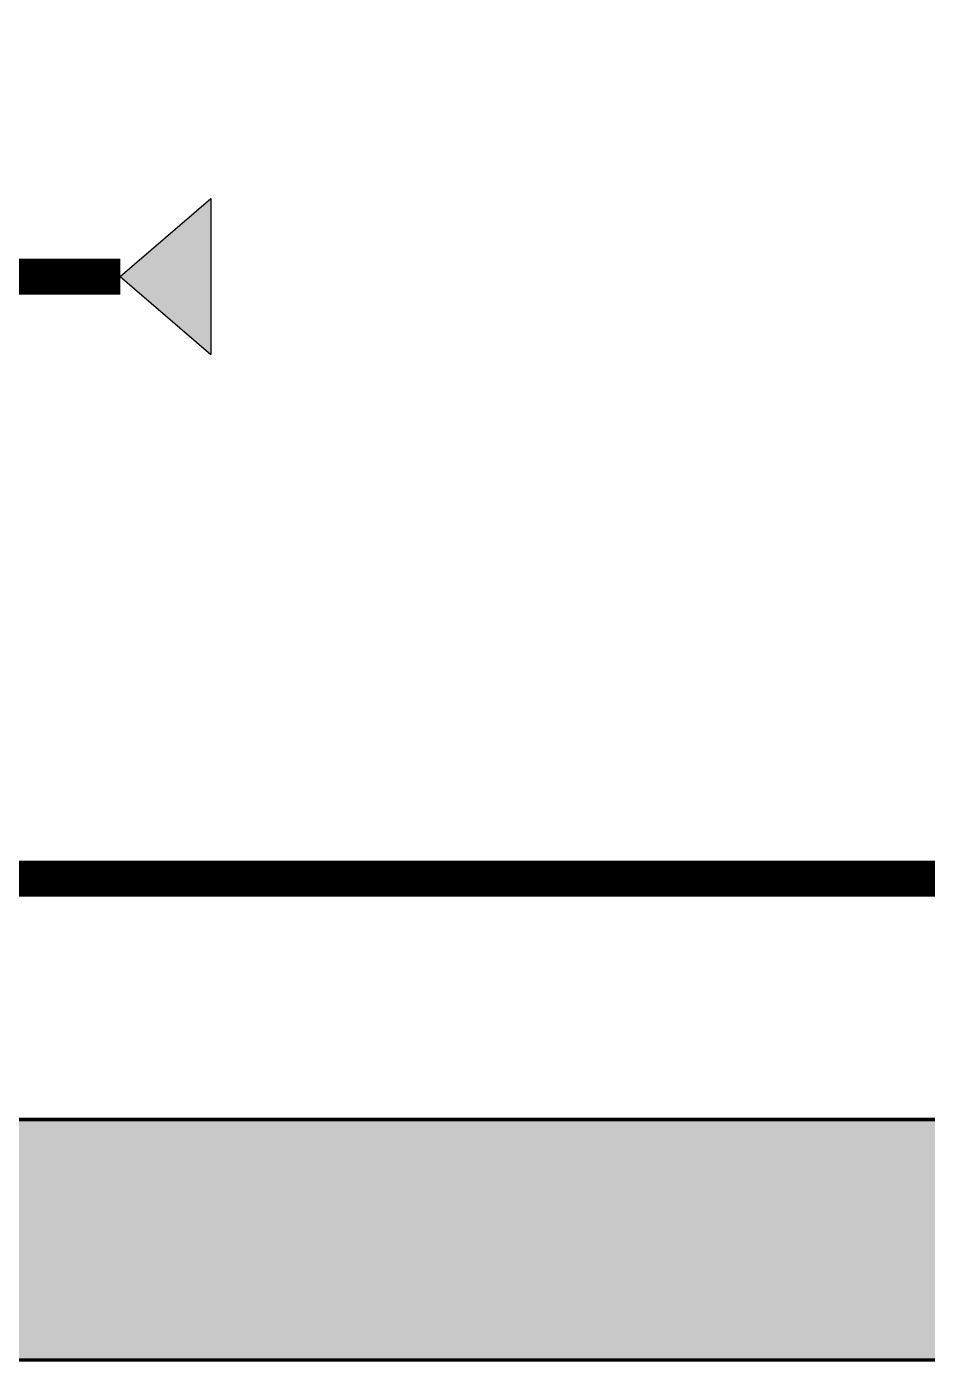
# Model space of a CAD drawing. Header units: millimetres. Extents: x -116965 to 323937, y 291661 to 566926.
# Drawn here: x -44518 to -44144, y 304837 to 305391 of the extents above; entities that cross this region are included whole.
import ezdxf

# ---------------------------------------------------------------- set-up
doc = ezdxf.new("R2010")
doc.units = ezdxf.units.MM
doc.layers.get('0').update_dxf_attribs({"lineweight": 18})
doc.layers.add('C00-00-00', color=7, linetype='Continuous')
doc.layers.add('C34-3A-40', color=7, linetype='Continuous', true_color=0x343a40)
doc.layers.add('C62-64-69', color=7, linetype='Continuous', true_color=0x626469)

msp = doc.modelspace()

# ---------------------------------------------------------------- hatches: boundary and pattern name
at = {"lineweight": -3, "ltscale": 5}
h = msp.add_hatch(color=1, dxfattribs=at)
h.dxf.hatch_style = 1
h.paths.add_polyline_path([(-44441.862948, 305254.916853), (-44441.862948, 305319.665537), (-44479.429349, 305287.291195)])
at = {"layer": 'C34-3A-40'}
h = msp.add_hatch(color=256, dxfattribs=at)
h.dxf.hatch_style = 2
h.paths.add_polyline_path([(-44532.393056, 304937.340052), (-44132.448887, 304937.340052), (-44132.448887, 304837.354008), (-44532.393056, 304837.354008)])
at = {"layer": 'C62-64-69'}
h = msp.add_hatch(color=256, dxfattribs=at)
h.dxf.hatch_style = 2
h.paths.add_polyline_path([(-44532.393056, 304928.341308), (-44500.397521, 304928.341308), (-44500.397521, 304921.342283), (-44532.393056, 304921.342283)])
h = msp.add_hatch(color=256, dxfattribs=at)
h.dxf.hatch_style = 2
h.paths.add_polyline_path([(-44500.397521, 304928.341308), (-44468.401987, 304928.341308), (-44468.401987, 304921.342283), (-44500.397521, 304921.342283)])
h = msp.add_hatch(color=256, dxfattribs=at)
h.dxf.hatch_style = 2
h.paths.add_polyline_path([(-44500.397521, 304928.341308), (-44468.401987, 304928.341308), (-44468.401987, 304921.342283), (-44500.397521, 304921.342283)])
h = msp.add_hatch(color=256, dxfattribs=at)
h.dxf.hatch_style = 2
h.paths.add_polyline_path([(-44468.401987, 304928.341308), (-44436.406456, 304928.341308), (-44436.406456, 304921.342283), (-44468.401987, 304921.342283)])
h = msp.add_hatch(color=256, dxfattribs=at)
h.dxf.hatch_style = 2
h.paths.add_polyline_path([(-44468.401987, 304928.341308), (-44436.406456, 304928.341308), (-44436.406456, 304921.342283), (-44468.401987, 304921.342283)])
h = msp.add_hatch(color=256, dxfattribs=at)
h.dxf.hatch_style = 2
h.paths.add_polyline_path([(-44436.406456, 304928.341308), (-44404.410921, 304928.341308), (-44404.410921, 304921.342283), (-44436.406456, 304921.342283)])
h = msp.add_hatch(color=256, dxfattribs=at)
h.dxf.hatch_style = 2
h.paths.add_polyline_path([(-44404.410921, 304928.341308), (-44372.415387, 304928.341308), (-44372.415387, 304921.342283), (-44404.410921, 304921.342283)])
h = msp.add_hatch(color=256, dxfattribs=at)
h.dxf.hatch_style = 2
h.paths.add_polyline_path([(-44404.410921, 304928.341308), (-44372.415387, 304928.341308), (-44372.415387, 304921.342283), (-44404.410921, 304921.342283)])
h = msp.add_hatch(color=256, dxfattribs=at)
h.dxf.hatch_style = 2
h.paths.add_polyline_path([(-44372.415387, 304928.341308), (-44340.419856, 304928.341308), (-44340.419856, 304921.342283), (-44372.415387, 304921.342283)])
h = msp.add_hatch(color=256, dxfattribs=at)
h.dxf.hatch_style = 2
h.paths.add_polyline_path([(-44372.415387, 304928.341308), (-44340.419856, 304928.341308), (-44340.419856, 304921.342283), (-44372.415387, 304921.342283)])
h = msp.add_hatch(color=256, dxfattribs=at)
h.dxf.hatch_style = 2
h.paths.add_polyline_path([(-44340.419856, 304928.341308), (-44308.424321, 304928.341308), (-44308.424321, 304921.342283), (-44340.419856, 304921.342283)])
h = msp.add_hatch(color=256, dxfattribs=at)
h.dxf.hatch_style = 2
h.paths.add_polyline_path([(-44308.424321, 304928.341308), (-44276.428787, 304928.341308), (-44276.428787, 304921.342283), (-44308.424321, 304921.342283)])
h = msp.add_hatch(color=256, dxfattribs=at)
h.dxf.hatch_style = 2
h.paths.add_polyline_path([(-44308.424321, 304928.341308), (-44276.428787, 304928.341308), (-44276.428787, 304921.342283), (-44308.424321, 304921.342283)])
h = msp.add_hatch(color=256, dxfattribs=at)
h.dxf.hatch_style = 2
h.paths.add_polyline_path([(-44276.428787, 304928.341308), (-44244.433256, 304928.341308), (-44244.433256, 304921.342283), (-44276.428787, 304921.342283)])
h = msp.add_hatch(color=256, dxfattribs=at)
h.dxf.hatch_style = 2
h.paths.add_polyline_path([(-44276.428787, 304928.341308), (-44244.433256, 304928.341308), (-44244.433256, 304921.342283), (-44276.428787, 304921.342283)])
h = msp.add_hatch(color=256, dxfattribs=at)
h.dxf.hatch_style = 2
h.paths.add_polyline_path([(-44244.433256, 304928.341308), (-44212.437721, 304928.341308), (-44212.437721, 304921.342283), (-44244.433256, 304921.342283)])
h = msp.add_hatch(color=256, dxfattribs=at)
h.dxf.hatch_style = 2
h.paths.add_polyline_path([(-44244.433256, 304928.341308), (-44212.437721, 304928.341308), (-44212.437721, 304921.342283), (-44244.433256, 304921.342283)])
h = msp.add_hatch(color=256, dxfattribs=at)
h.dxf.hatch_style = 2
h.paths.add_polyline_path([(-44212.437721, 304928.341308), (-44180.442187, 304928.341308), (-44180.442187, 304921.342283), (-44212.437721, 304921.342283)])
h = msp.add_hatch(color=256, dxfattribs=at)
h.dxf.hatch_style = 2
h.paths.add_polyline_path([(-44212.437721, 304928.341308), (-44180.442187, 304928.341308), (-44180.442187, 304921.342283), (-44212.437721, 304921.342283)])
h = msp.add_hatch(color=256, dxfattribs=at)
h.dxf.hatch_style = 2
h.paths.add_polyline_path([(-44180.442187, 304928.341308), (-44148.446656, 304928.341308), (-44148.446656, 304921.342283), (-44180.442187, 304921.342283)])
h = msp.add_hatch(color=256, dxfattribs=at)
h.dxf.hatch_style = 2
h.paths.add_polyline_path([(-44532.393056, 304921.342283), (-44500.397521, 304921.342283), (-44500.397521, 304919.342564), (-44532.393056, 304919.342564)])
h = msp.add_hatch(color=256, dxfattribs=at)
h.dxf.hatch_style = 2
h.paths.add_polyline_path([(-44500.397521, 304921.342283), (-44468.401987, 304921.342283), (-44468.401987, 304919.342564), (-44500.397521, 304919.342564)])
h = msp.add_hatch(color=256, dxfattribs=at)
h.dxf.hatch_style = 2
h.paths.add_polyline_path([(-44500.397521, 304921.342283), (-44468.401987, 304921.342283), (-44468.401987, 304919.342564), (-44500.397521, 304919.342564)])
h = msp.add_hatch(color=256, dxfattribs=at)
h.dxf.hatch_style = 2
h.paths.add_polyline_path([(-44468.401987, 304921.342283), (-44436.406456, 304921.342283), (-44436.406456, 304919.342564), (-44468.401987, 304919.342564)])
h = msp.add_hatch(color=256, dxfattribs=at)
h.dxf.hatch_style = 2
h.paths.add_polyline_path([(-44468.401987, 304921.342283), (-44436.406456, 304921.342283), (-44436.406456, 304919.342564), (-44468.401987, 304919.342564)])
h = msp.add_hatch(color=256, dxfattribs=at)
h.dxf.hatch_style = 2
h.paths.add_polyline_path([(-44436.406456, 304921.342283), (-44404.410921, 304921.342283), (-44404.410921, 304919.342564), (-44436.406456, 304919.342564)])
h = msp.add_hatch(color=256, dxfattribs=at)
h.dxf.hatch_style = 2
h.paths.add_polyline_path([(-44404.410921, 304921.342283), (-44372.415387, 304921.342283), (-44372.415387, 304919.342564), (-44404.410921, 304919.342564)])
h = msp.add_hatch(color=256, dxfattribs=at)
h.dxf.hatch_style = 2
h.paths.add_polyline_path([(-44404.410921, 304921.342283), (-44372.415387, 304921.342283), (-44372.415387, 304919.342564), (-44404.410921, 304919.342564)])
h = msp.add_hatch(color=256, dxfattribs=at)
h.dxf.hatch_style = 2
h.paths.add_polyline_path([(-44372.415387, 304921.342283), (-44340.419856, 304921.342283), (-44340.419856, 304919.342564), (-44372.415387, 304919.342564)])
h = msp.add_hatch(color=256, dxfattribs=at)
h.dxf.hatch_style = 2
h.paths.add_polyline_path([(-44372.415387, 304921.342283), (-44340.419856, 304921.342283), (-44340.419856, 304919.342564), (-44372.415387, 304919.342564)])
h = msp.add_hatch(color=256, dxfattribs=at)
h.dxf.hatch_style = 2
h.paths.add_polyline_path([(-44340.419856, 304921.342283), (-44308.424321, 304921.342283), (-44308.424321, 304919.342564), (-44340.419856, 304919.342564)])
h = msp.add_hatch(color=256, dxfattribs=at)
h.dxf.hatch_style = 2
h.paths.add_polyline_path([(-44308.424321, 304921.342283), (-44276.428787, 304921.342283), (-44276.428787, 304919.342564), (-44308.424321, 304919.342564)])
h = msp.add_hatch(color=256, dxfattribs=at)
h.dxf.hatch_style = 2
h.paths.add_polyline_path([(-44308.424321, 304921.342283), (-44276.428787, 304921.342283), (-44276.428787, 304919.342564), (-44308.424321, 304919.342564)])
h = msp.add_hatch(color=256, dxfattribs=at)
h.dxf.hatch_style = 2
h.paths.add_polyline_path([(-44276.428787, 304921.342283), (-44244.433256, 304921.342283), (-44244.433256, 304919.342564), (-44276.428787, 304919.342564)])
h = msp.add_hatch(color=256, dxfattribs=at)
h.dxf.hatch_style = 2
h.paths.add_polyline_path([(-44276.428787, 304921.342283), (-44244.433256, 304921.342283), (-44244.433256, 304919.342564), (-44276.428787, 304919.342564)])
h = msp.add_hatch(color=256, dxfattribs=at)
h.dxf.hatch_style = 2
h.paths.add_polyline_path([(-44244.433256, 304921.342283), (-44212.437721, 304921.342283), (-44212.437721, 304919.342564), (-44244.433256, 304919.342564)])
h = msp.add_hatch(color=256, dxfattribs=at)
h.dxf.hatch_style = 2
h.paths.add_polyline_path([(-44244.433256, 304921.342283), (-44212.437721, 304921.342283), (-44212.437721, 304919.342564), (-44244.433256, 304919.342564)])
h = msp.add_hatch(color=256, dxfattribs=at)
h.dxf.hatch_style = 2
h.paths.add_polyline_path([(-44212.437721, 304921.342283), (-44180.442187, 304921.342283), (-44180.442187, 304919.342564), (-44212.437721, 304919.342564)])
h = msp.add_hatch(color=256, dxfattribs=at)
h.dxf.hatch_style = 2
h.paths.add_polyline_path([(-44212.437721, 304921.342283), (-44180.442187, 304921.342283), (-44180.442187, 304919.342564), (-44212.437721, 304919.342564)])
h = msp.add_hatch(color=256, dxfattribs=at)
h.dxf.hatch_style = 2
h.paths.add_polyline_path([(-44180.442187, 304921.342283), (-44148.446656, 304921.342283), (-44148.446656, 304919.342564), (-44180.442187, 304919.342564)])
h = msp.add_hatch(color=256, dxfattribs=at)
h.dxf.hatch_style = 2
h.paths.add_polyline_path([(-44532.393056, 304919.342564), (-44500.397521, 304919.342564), (-44500.397521, 304912.343539), (-44532.393056, 304912.343539)])
h = msp.add_hatch(color=256, dxfattribs=at)
h.dxf.hatch_style = 2
h.paths.add_polyline_path([(-44500.397521, 304919.342564), (-44468.401987, 304919.342564), (-44468.401987, 304912.343539), (-44500.397521, 304912.343539)])
h = msp.add_hatch(color=256, dxfattribs=at)
h.dxf.hatch_style = 2
h.paths.add_polyline_path([(-44500.397521, 304919.342564), (-44468.401987, 304919.342564), (-44468.401987, 304912.343539), (-44500.397521, 304912.343539)])
h = msp.add_hatch(color=256, dxfattribs=at)
h.dxf.hatch_style = 2
h.paths.add_polyline_path([(-44468.401987, 304919.342564), (-44436.406456, 304919.342564), (-44436.406456, 304912.343539), (-44468.401987, 304912.343539)])
h = msp.add_hatch(color=256, dxfattribs=at)
h.dxf.hatch_style = 2
h.paths.add_polyline_path([(-44468.401987, 304919.342564), (-44436.406456, 304919.342564), (-44436.406456, 304912.343539), (-44468.401987, 304912.343539)])
h = msp.add_hatch(color=256, dxfattribs=at)
h.dxf.hatch_style = 2
h.paths.add_polyline_path([(-44436.406456, 304919.342564), (-44404.410921, 304919.342564), (-44404.410921, 304912.343539), (-44436.406456, 304912.343539)])
h = msp.add_hatch(color=256, dxfattribs=at)
h.dxf.hatch_style = 2
h.paths.add_polyline_path([(-44404.410921, 304919.342564), (-44372.415387, 304919.342564), (-44372.415387, 304912.343539), (-44404.410921, 304912.343539)])
h = msp.add_hatch(color=256, dxfattribs=at)
h.dxf.hatch_style = 2
h.paths.add_polyline_path([(-44404.410921, 304919.342564), (-44372.415387, 304919.342564), (-44372.415387, 304912.343539), (-44404.410921, 304912.343539)])
h = msp.add_hatch(color=256, dxfattribs=at)
h.dxf.hatch_style = 2
h.paths.add_polyline_path([(-44372.415387, 304919.342564), (-44340.419856, 304919.342564), (-44340.419856, 304912.343539), (-44372.415387, 304912.343539)])
h = msp.add_hatch(color=256, dxfattribs=at)
h.dxf.hatch_style = 2
h.paths.add_polyline_path([(-44372.415387, 304919.342564), (-44340.419856, 304919.342564), (-44340.419856, 304912.343539), (-44372.415387, 304912.343539)])
h = msp.add_hatch(color=256, dxfattribs=at)
h.dxf.hatch_style = 2
h.paths.add_polyline_path([(-44340.419856, 304919.342564), (-44308.424321, 304919.342564), (-44308.424321, 304912.343539), (-44340.419856, 304912.343539)])
h = msp.add_hatch(color=256, dxfattribs=at)
h.dxf.hatch_style = 2
h.paths.add_polyline_path([(-44308.424321, 304919.342564), (-44276.428787, 304919.342564), (-44276.428787, 304912.343539), (-44308.424321, 304912.343539)])
h = msp.add_hatch(color=256, dxfattribs=at)
h.dxf.hatch_style = 2
h.paths.add_polyline_path([(-44308.424321, 304919.342564), (-44276.428787, 304919.342564), (-44276.428787, 304912.343539), (-44308.424321, 304912.343539)])
h = msp.add_hatch(color=256, dxfattribs=at)
h.dxf.hatch_style = 2
h.paths.add_polyline_path([(-44276.428787, 304919.342564), (-44244.433256, 304919.342564), (-44244.433256, 304912.343539), (-44276.428787, 304912.343539)])
h = msp.add_hatch(color=256, dxfattribs=at)
h.dxf.hatch_style = 2
h.paths.add_polyline_path([(-44276.428787, 304919.342564), (-44244.433256, 304919.342564), (-44244.433256, 304912.343539), (-44276.428787, 304912.343539)])
h = msp.add_hatch(color=256, dxfattribs=at)
h.dxf.hatch_style = 2
h.paths.add_polyline_path([(-44244.433256, 304919.342564), (-44212.437721, 304919.342564), (-44212.437721, 304912.343539), (-44244.433256, 304912.343539)])
h = msp.add_hatch(color=256, dxfattribs=at)
h.dxf.hatch_style = 2
h.paths.add_polyline_path([(-44244.433256, 304919.342564), (-44212.437721, 304919.342564), (-44212.437721, 304912.343539), (-44244.433256, 304912.343539)])
h = msp.add_hatch(color=256, dxfattribs=at)
h.dxf.hatch_style = 2
h.paths.add_polyline_path([(-44212.437721, 304919.342564), (-44180.442187, 304919.342564), (-44180.442187, 304912.343539), (-44212.437721, 304912.343539)])
h = msp.add_hatch(color=256, dxfattribs=at)
h.dxf.hatch_style = 2
h.paths.add_polyline_path([(-44212.437721, 304919.342564), (-44180.442187, 304919.342564), (-44180.442187, 304912.343539), (-44212.437721, 304912.343539)])
h = msp.add_hatch(color=256, dxfattribs=at)
h.dxf.hatch_style = 2
h.paths.add_polyline_path([(-44180.442187, 304919.342564), (-44148.446656, 304919.342564), (-44148.446656, 304912.343539), (-44180.442187, 304912.343539)])
h = msp.add_hatch(color=256, dxfattribs=at)
h.dxf.hatch_style = 2
h.paths.add_polyline_path([(-44532.393056, 304912.343539), (-44500.397521, 304912.343539), (-44500.397521, 304910.34382), (-44532.393056, 304910.34382)])
h = msp.add_hatch(color=256, dxfattribs=at)
h.dxf.hatch_style = 2
h.paths.add_polyline_path([(-44532.393056, 304910.34382), (-44500.397521, 304910.34382), (-44500.397521, 304903.344795), (-44532.393056, 304903.344795)])
h = msp.add_hatch(color=256, dxfattribs=at)
h.dxf.hatch_style = 2
h.paths.add_polyline_path([(-44500.397521, 304912.343539), (-44468.401987, 304912.343539), (-44468.401987, 304910.34382), (-44500.397521, 304910.34382)])
h = msp.add_hatch(color=256, dxfattribs=at)
h.dxf.hatch_style = 2
h.paths.add_polyline_path([(-44500.397521, 304912.343539), (-44468.401987, 304912.343539), (-44468.401987, 304910.34382), (-44500.397521, 304910.34382)])
h = msp.add_hatch(color=256, dxfattribs=at)
h.dxf.hatch_style = 2
h.paths.add_polyline_path([(-44500.397521, 304910.34382), (-44468.401987, 304910.34382), (-44468.401987, 304903.344795), (-44500.397521, 304903.344795)])
h = msp.add_hatch(color=256, dxfattribs=at)
h.dxf.hatch_style = 2
h.paths.add_polyline_path([(-44500.397521, 304910.34382), (-44468.401987, 304910.34382), (-44468.401987, 304903.344795), (-44500.397521, 304903.344795)])
h = msp.add_hatch(color=256, dxfattribs=at)
h.dxf.hatch_style = 2
h.paths.add_polyline_path([(-44468.401987, 304912.343539), (-44436.406456, 304912.343539), (-44436.406456, 304910.34382), (-44468.401987, 304910.34382)])
h = msp.add_hatch(color=256, dxfattribs=at)
h.dxf.hatch_style = 2
h.paths.add_polyline_path([(-44468.401987, 304912.343539), (-44436.406456, 304912.343539), (-44436.406456, 304910.34382), (-44468.401987, 304910.34382)])
h = msp.add_hatch(color=256, dxfattribs=at)
h.dxf.hatch_style = 2
h.paths.add_polyline_path([(-44468.401987, 304910.34382), (-44436.406456, 304910.34382), (-44436.406456, 304903.344795), (-44468.401987, 304903.344795)])
h = msp.add_hatch(color=256, dxfattribs=at)
h.dxf.hatch_style = 2
h.paths.add_polyline_path([(-44468.401987, 304910.34382), (-44436.406456, 304910.34382), (-44436.406456, 304903.344795), (-44468.401987, 304903.344795)])
h = msp.add_hatch(color=256, dxfattribs=at)
h.dxf.hatch_style = 2
h.paths.add_polyline_path([(-44436.406456, 304912.343539), (-44404.410921, 304912.343539), (-44404.410921, 304910.34382), (-44436.406456, 304910.34382)])
h = msp.add_hatch(color=256, dxfattribs=at)
h.dxf.hatch_style = 2
h.paths.add_polyline_path([(-44436.406456, 304910.34382), (-44404.410921, 304910.34382), (-44404.410921, 304903.344795), (-44436.406456, 304903.344795)])
h = msp.add_hatch(color=256, dxfattribs=at)
h.dxf.hatch_style = 2
h.paths.add_polyline_path([(-44404.410921, 304912.343539), (-44372.415387, 304912.343539), (-44372.415387, 304910.34382), (-44404.410921, 304910.34382)])
h = msp.add_hatch(color=256, dxfattribs=at)
h.dxf.hatch_style = 2
h.paths.add_polyline_path([(-44404.410921, 304912.343539), (-44372.415387, 304912.343539), (-44372.415387, 304910.34382), (-44404.410921, 304910.34382)])
h = msp.add_hatch(color=256, dxfattribs=at)
h.dxf.hatch_style = 2
h.paths.add_polyline_path([(-44404.410921, 304910.34382), (-44372.415387, 304910.34382), (-44372.415387, 304903.344795), (-44404.410921, 304903.344795)])
h = msp.add_hatch(color=256, dxfattribs=at)
h.dxf.hatch_style = 2
h.paths.add_polyline_path([(-44404.410921, 304910.34382), (-44372.415387, 304910.34382), (-44372.415387, 304903.344795), (-44404.410921, 304903.344795)])
h = msp.add_hatch(color=256, dxfattribs=at)
h.dxf.hatch_style = 2
h.paths.add_polyline_path([(-44372.415387, 304912.343539), (-44340.419856, 304912.343539), (-44340.419856, 304910.34382), (-44372.415387, 304910.34382)])
h = msp.add_hatch(color=256, dxfattribs=at)
h.dxf.hatch_style = 2
h.paths.add_polyline_path([(-44372.415387, 304912.343539), (-44340.419856, 304912.343539), (-44340.419856, 304910.34382), (-44372.415387, 304910.34382)])
h = msp.add_hatch(color=256, dxfattribs=at)
h.dxf.hatch_style = 2
h.paths.add_polyline_path([(-44372.415387, 304910.34382), (-44340.419856, 304910.34382), (-44340.419856, 304903.344795), (-44372.415387, 304903.344795)])
h = msp.add_hatch(color=256, dxfattribs=at)
h.dxf.hatch_style = 2
h.paths.add_polyline_path([(-44372.415387, 304910.34382), (-44340.419856, 304910.34382), (-44340.419856, 304903.344795), (-44372.415387, 304903.344795)])
h = msp.add_hatch(color=256, dxfattribs=at)
h.dxf.hatch_style = 2
h.paths.add_polyline_path([(-44340.419856, 304912.343539), (-44308.424321, 304912.343539), (-44308.424321, 304910.34382), (-44340.419856, 304910.34382)])
h = msp.add_hatch(color=256, dxfattribs=at)
h.dxf.hatch_style = 2
h.paths.add_polyline_path([(-44340.419856, 304910.34382), (-44308.424321, 304910.34382), (-44308.424321, 304903.344795), (-44340.419856, 304903.344795)])
h = msp.add_hatch(color=256, dxfattribs=at)
h.dxf.hatch_style = 2
h.paths.add_polyline_path([(-44308.424321, 304912.343539), (-44276.428787, 304912.343539), (-44276.428787, 304910.34382), (-44308.424321, 304910.34382)])
h = msp.add_hatch(color=256, dxfattribs=at)
h.dxf.hatch_style = 2
h.paths.add_polyline_path([(-44308.424321, 304912.343539), (-44276.428787, 304912.343539), (-44276.428787, 304910.34382), (-44308.424321, 304910.34382)])
h = msp.add_hatch(color=256, dxfattribs=at)
h.dxf.hatch_style = 2
h.paths.add_polyline_path([(-44308.424321, 304910.34382), (-44276.428787, 304910.34382), (-44276.428787, 304903.344795), (-44308.424321, 304903.344795)])
h = msp.add_hatch(color=256, dxfattribs=at)
h.dxf.hatch_style = 2
h.paths.add_polyline_path([(-44308.424321, 304910.34382), (-44276.428787, 304910.34382), (-44276.428787, 304903.344795), (-44308.424321, 304903.344795)])
h = msp.add_hatch(color=256, dxfattribs=at)
h.dxf.hatch_style = 2
h.paths.add_polyline_path([(-44276.428787, 304912.343539), (-44244.433256, 304912.343539), (-44244.433256, 304910.34382), (-44276.428787, 304910.34382)])
h = msp.add_hatch(color=256, dxfattribs=at)
h.dxf.hatch_style = 2
h.paths.add_polyline_path([(-44276.428787, 304912.343539), (-44244.433256, 304912.343539), (-44244.433256, 304910.34382), (-44276.428787, 304910.34382)])
h = msp.add_hatch(color=256, dxfattribs=at)
h.dxf.hatch_style = 2
h.paths.add_polyline_path([(-44276.428787, 304910.34382), (-44244.433256, 304910.34382), (-44244.433256, 304903.344795), (-44276.428787, 304903.344795)])
h = msp.add_hatch(color=256, dxfattribs=at)
h.dxf.hatch_style = 2
h.paths.add_polyline_path([(-44276.428787, 304910.34382), (-44244.433256, 304910.34382), (-44244.433256, 304903.344795), (-44276.428787, 304903.344795)])
h = msp.add_hatch(color=256, dxfattribs=at)
h.dxf.hatch_style = 2
h.paths.add_polyline_path([(-44244.433256, 304912.343539), (-44212.437721, 304912.343539), (-44212.437721, 304910.34382), (-44244.433256, 304910.34382)])
h = msp.add_hatch(color=256, dxfattribs=at)
h.dxf.hatch_style = 2
h.paths.add_polyline_path([(-44244.433256, 304912.343539), (-44212.437721, 304912.343539), (-44212.437721, 304910.34382), (-44244.433256, 304910.34382)])
h = msp.add_hatch(color=256, dxfattribs=at)
h.dxf.hatch_style = 2
h.paths.add_polyline_path([(-44244.433256, 304910.34382), (-44212.437721, 304910.34382), (-44212.437721, 304903.344795), (-44244.433256, 304903.344795)])
h = msp.add_hatch(color=256, dxfattribs=at)
h.dxf.hatch_style = 2
h.paths.add_polyline_path([(-44244.433256, 304910.34382), (-44212.437721, 304910.34382), (-44212.437721, 304903.344795), (-44244.433256, 304903.344795)])
h = msp.add_hatch(color=256, dxfattribs=at)
h.dxf.hatch_style = 2
h.paths.add_polyline_path([(-44212.437721, 304912.343539), (-44180.442187, 304912.343539), (-44180.442187, 304910.34382), (-44212.437721, 304910.34382)])
h = msp.add_hatch(color=256, dxfattribs=at)
h.dxf.hatch_style = 2
h.paths.add_polyline_path([(-44212.437721, 304912.343539), (-44180.442187, 304912.343539), (-44180.442187, 304910.34382), (-44212.437721, 304910.34382)])
h = msp.add_hatch(color=256, dxfattribs=at)
h.dxf.hatch_style = 2
h.paths.add_polyline_path([(-44212.437721, 304910.34382), (-44180.442187, 304910.34382), (-44180.442187, 304903.344795), (-44212.437721, 304903.344795)])
h = msp.add_hatch(color=256, dxfattribs=at)
h.dxf.hatch_style = 2
h.paths.add_polyline_path([(-44212.437721, 304910.34382), (-44180.442187, 304910.34382), (-44180.442187, 304903.344795), (-44212.437721, 304903.344795)])
h = msp.add_hatch(color=256, dxfattribs=at)
h.dxf.hatch_style = 2
h.paths.add_polyline_path([(-44180.442187, 304912.343539), (-44148.446656, 304912.343539), (-44148.446656, 304910.34382), (-44180.442187, 304910.34382)])
h = msp.add_hatch(color=256, dxfattribs=at)
h.dxf.hatch_style = 2
h.paths.add_polyline_path([(-44180.442187, 304910.34382), (-44148.446656, 304910.34382), (-44148.446656, 304903.344795), (-44180.442187, 304903.344795)])
h = msp.add_hatch(color=256, dxfattribs=at)
h.dxf.hatch_style = 2
h.paths.add_polyline_path([(-44532.393056, 304903.344795), (-44500.397521, 304903.344795), (-44500.397521, 304901.345077), (-44532.393056, 304901.345077)])
h = msp.add_hatch(color=256, dxfattribs=at)
h.dxf.hatch_style = 2
h.paths.add_polyline_path([(-44532.393056, 304901.345077), (-44500.397521, 304901.345077), (-44500.397521, 304894.346051), (-44532.393056, 304894.346051)])
h = msp.add_hatch(color=256, dxfattribs=at)
h.dxf.hatch_style = 2
h.paths.add_polyline_path([(-44500.397521, 304903.344795), (-44468.401987, 304903.344795), (-44468.401987, 304901.345077), (-44500.397521, 304901.345077)])
h = msp.add_hatch(color=256, dxfattribs=at)
h.dxf.hatch_style = 2
h.paths.add_polyline_path([(-44500.397521, 304903.344795), (-44468.401987, 304903.344795), (-44468.401987, 304901.345077), (-44500.397521, 304901.345077)])
h = msp.add_hatch(color=256, dxfattribs=at)
h.dxf.hatch_style = 2
h.paths.add_polyline_path([(-44500.397521, 304901.345077), (-44468.401987, 304901.345077), (-44468.401987, 304894.346051), (-44500.397521, 304894.346051)])
h = msp.add_hatch(color=256, dxfattribs=at)
h.dxf.hatch_style = 2
h.paths.add_polyline_path([(-44500.397521, 304901.345077), (-44468.401987, 304901.345077), (-44468.401987, 304894.346051), (-44500.397521, 304894.346051)])
h = msp.add_hatch(color=256, dxfattribs=at)
h.dxf.hatch_style = 2
h.paths.add_polyline_path([(-44468.401987, 304903.344795), (-44436.406456, 304903.344795), (-44436.406456, 304901.345077), (-44468.401987, 304901.345077)])
h = msp.add_hatch(color=256, dxfattribs=at)
h.dxf.hatch_style = 2
h.paths.add_polyline_path([(-44468.401987, 304903.344795), (-44436.406456, 304903.344795), (-44436.406456, 304901.345077), (-44468.401987, 304901.345077)])
h = msp.add_hatch(color=256, dxfattribs=at)
h.dxf.hatch_style = 2
h.paths.add_polyline_path([(-44468.401987, 304901.345077), (-44436.406456, 304901.345077), (-44436.406456, 304894.346051), (-44468.401987, 304894.346051)])
h = msp.add_hatch(color=256, dxfattribs=at)
h.dxf.hatch_style = 2
h.paths.add_polyline_path([(-44468.401987, 304901.345077), (-44436.406456, 304901.345077), (-44436.406456, 304894.346051), (-44468.401987, 304894.346051)])
h = msp.add_hatch(color=256, dxfattribs=at)
h.dxf.hatch_style = 2
h.paths.add_polyline_path([(-44436.406456, 304903.344795), (-44404.410921, 304903.344795), (-44404.410921, 304901.345077), (-44436.406456, 304901.345077)])
h = msp.add_hatch(color=256, dxfattribs=at)
h.dxf.hatch_style = 2
h.paths.add_polyline_path([(-44436.406456, 304901.345077), (-44404.410921, 304901.345077), (-44404.410921, 304894.346051), (-44436.406456, 304894.346051)])
h = msp.add_hatch(color=256, dxfattribs=at)
h.dxf.hatch_style = 2
h.paths.add_polyline_path([(-44404.410921, 304903.344795), (-44372.415387, 304903.344795), (-44372.415387, 304901.345077), (-44404.410921, 304901.345077)])
h = msp.add_hatch(color=256, dxfattribs=at)
h.dxf.hatch_style = 2
h.paths.add_polyline_path([(-44404.410921, 304903.344795), (-44372.415387, 304903.344795), (-44372.415387, 304901.345077), (-44404.410921, 304901.345077)])
h = msp.add_hatch(color=256, dxfattribs=at)
h.dxf.hatch_style = 2
h.paths.add_polyline_path([(-44404.410921, 304901.345077), (-44372.415387, 304901.345077), (-44372.415387, 304894.346051), (-44404.410921, 304894.346051)])
h = msp.add_hatch(color=256, dxfattribs=at)
h.dxf.hatch_style = 2
h.paths.add_polyline_path([(-44404.410921, 304901.345077), (-44372.415387, 304901.345077), (-44372.415387, 304894.346051), (-44404.410921, 304894.346051)])
h = msp.add_hatch(color=256, dxfattribs=at)
h.dxf.hatch_style = 2
h.paths.add_polyline_path([(-44372.415387, 304903.344795), (-44340.419856, 304903.344795), (-44340.419856, 304901.345077), (-44372.415387, 304901.345077)])
h = msp.add_hatch(color=256, dxfattribs=at)
h.dxf.hatch_style = 2
h.paths.add_polyline_path([(-44372.415387, 304903.344795), (-44340.419856, 304903.344795), (-44340.419856, 304901.345077), (-44372.415387, 304901.345077)])
h = msp.add_hatch(color=256, dxfattribs=at)
h.dxf.hatch_style = 2
h.paths.add_polyline_path([(-44372.415387, 304901.345077), (-44340.419856, 304901.345077), (-44340.419856, 304894.346051), (-44372.415387, 304894.346051)])
h = msp.add_hatch(color=256, dxfattribs=at)
h.dxf.hatch_style = 2
h.paths.add_polyline_path([(-44372.415387, 304901.345077), (-44340.419856, 304901.345077), (-44340.419856, 304894.346051), (-44372.415387, 304894.346051)])
h = msp.add_hatch(color=256, dxfattribs=at)
h.dxf.hatch_style = 2
h.paths.add_polyline_path([(-44340.419856, 304903.344795), (-44308.424321, 304903.344795), (-44308.424321, 304901.345077), (-44340.419856, 304901.345077)])
h = msp.add_hatch(color=256, dxfattribs=at)
h.dxf.hatch_style = 2
h.paths.add_polyline_path([(-44340.419856, 304901.345077), (-44308.424321, 304901.345077), (-44308.424321, 304894.346051), (-44340.419856, 304894.346051)])
h = msp.add_hatch(color=256, dxfattribs=at)
h.dxf.hatch_style = 2
h.paths.add_polyline_path([(-44308.424321, 304903.344795), (-44276.428787, 304903.344795), (-44276.428787, 304901.345077), (-44308.424321, 304901.345077)])
h = msp.add_hatch(color=256, dxfattribs=at)
h.dxf.hatch_style = 2
h.paths.add_polyline_path([(-44308.424321, 304903.344795), (-44276.428787, 304903.344795), (-44276.428787, 304901.345077), (-44308.424321, 304901.345077)])
h = msp.add_hatch(color=256, dxfattribs=at)
h.dxf.hatch_style = 2
h.paths.add_polyline_path([(-44308.424321, 304901.345077), (-44276.428787, 304901.345077), (-44276.428787, 304894.346051), (-44308.424321, 304894.346051)])
h = msp.add_hatch(color=256, dxfattribs=at)
h.dxf.hatch_style = 2
h.paths.add_polyline_path([(-44308.424321, 304901.345077), (-44276.428787, 304901.345077), (-44276.428787, 304894.346051), (-44308.424321, 304894.346051)])
h = msp.add_hatch(color=256, dxfattribs=at)
h.dxf.hatch_style = 2
h.paths.add_polyline_path([(-44276.428787, 304903.344795), (-44244.433256, 304903.344795), (-44244.433256, 304901.345077), (-44276.428787, 304901.345077)])
h = msp.add_hatch(color=256, dxfattribs=at)
h.dxf.hatch_style = 2
h.paths.add_polyline_path([(-44276.428787, 304903.344795), (-44244.433256, 304903.344795), (-44244.433256, 304901.345077), (-44276.428787, 304901.345077)])
h = msp.add_hatch(color=256, dxfattribs=at)
h.dxf.hatch_style = 2
h.paths.add_polyline_path([(-44276.428787, 304901.345077), (-44244.433256, 304901.345077), (-44244.433256, 304894.346051), (-44276.428787, 304894.346051)])
h = msp.add_hatch(color=256, dxfattribs=at)
h.dxf.hatch_style = 2
h.paths.add_polyline_path([(-44276.428787, 304901.345077), (-44244.433256, 304901.345077), (-44244.433256, 304894.346051), (-44276.428787, 304894.346051)])
h = msp.add_hatch(color=256, dxfattribs=at)
h.dxf.hatch_style = 2
h.paths.add_polyline_path([(-44244.433256, 304903.344795), (-44212.437721, 304903.344795), (-44212.437721, 304901.345077), (-44244.433256, 304901.345077)])
h = msp.add_hatch(color=256, dxfattribs=at)
h.dxf.hatch_style = 2
h.paths.add_polyline_path([(-44244.433256, 304903.344795), (-44212.437721, 304903.344795), (-44212.437721, 304901.345077), (-44244.433256, 304901.345077)])
h = msp.add_hatch(color=256, dxfattribs=at)
h.dxf.hatch_style = 2
h.paths.add_polyline_path([(-44244.433256, 304901.345077), (-44212.437721, 304901.345077), (-44212.437721, 304894.346051), (-44244.433256, 304894.346051)])
h = msp.add_hatch(color=256, dxfattribs=at)
h.dxf.hatch_style = 2
h.paths.add_polyline_path([(-44244.433256, 304901.345077), (-44212.437721, 304901.345077), (-44212.437721, 304894.346051), (-44244.433256, 304894.346051)])
h = msp.add_hatch(color=256, dxfattribs=at)
h.dxf.hatch_style = 2
h.paths.add_polyline_path([(-44212.437721, 304903.344795), (-44180.442187, 304903.344795), (-44180.442187, 304901.345077), (-44212.437721, 304901.345077)])
h = msp.add_hatch(color=256, dxfattribs=at)
h.dxf.hatch_style = 2
h.paths.add_polyline_path([(-44212.437721, 304903.344795), (-44180.442187, 304903.344795), (-44180.442187, 304901.345077), (-44212.437721, 304901.345077)])
h = msp.add_hatch(color=256, dxfattribs=at)
h.dxf.hatch_style = 2
h.paths.add_polyline_path([(-44212.437721, 304901.345077), (-44180.442187, 304901.345077), (-44180.442187, 304894.346051), (-44212.437721, 304894.346051)])
h = msp.add_hatch(color=256, dxfattribs=at)
h.dxf.hatch_style = 2
h.paths.add_polyline_path([(-44212.437721, 304901.345077), (-44180.442187, 304901.345077), (-44180.442187, 304894.346051), (-44212.437721, 304894.346051)])
h = msp.add_hatch(color=256, dxfattribs=at)
h.dxf.hatch_style = 2
h.paths.add_polyline_path([(-44180.442187, 304903.344795), (-44148.446656, 304903.344795), (-44148.446656, 304901.345077), (-44180.442187, 304901.345077)])
h = msp.add_hatch(color=256, dxfattribs=at)
h.dxf.hatch_style = 2
h.paths.add_polyline_path([(-44180.442187, 304901.345077), (-44148.446656, 304901.345077), (-44148.446656, 304894.346051), (-44180.442187, 304894.346051)])
h = msp.add_hatch(color=256, dxfattribs=at)
h.dxf.hatch_style = 2
h.paths.add_polyline_path([(-44532.393056, 304894.346051), (-44500.397521, 304894.346051), (-44500.397521, 304892.346333), (-44532.393056, 304892.346333)])
h = msp.add_hatch(color=256, dxfattribs=at)
h.dxf.hatch_style = 2
h.paths.add_polyline_path([(-44500.397521, 304894.346051), (-44468.401987, 304894.346051), (-44468.401987, 304892.346333), (-44500.397521, 304892.346333)])
h = msp.add_hatch(color=256, dxfattribs=at)
h.dxf.hatch_style = 2
h.paths.add_polyline_path([(-44500.397521, 304894.346051), (-44468.401987, 304894.346051), (-44468.401987, 304892.346333), (-44500.397521, 304892.346333)])
h = msp.add_hatch(color=256, dxfattribs=at)
h.dxf.hatch_style = 2
h.paths.add_polyline_path([(-44468.401987, 304894.346051), (-44436.406456, 304894.346051), (-44436.406456, 304892.346333), (-44468.401987, 304892.346333)])
h = msp.add_hatch(color=256, dxfattribs=at)
h.dxf.hatch_style = 2
h.paths.add_polyline_path([(-44468.401987, 304894.346051), (-44436.406456, 304894.346051), (-44436.406456, 304892.346333), (-44468.401987, 304892.346333)])
h = msp.add_hatch(color=256, dxfattribs=at)
h.dxf.hatch_style = 2
h.paths.add_polyline_path([(-44436.406456, 304894.346051), (-44404.410921, 304894.346051), (-44404.410921, 304892.346333), (-44436.406456, 304892.346333)])
h = msp.add_hatch(color=256, dxfattribs=at)
h.dxf.hatch_style = 2
h.paths.add_polyline_path([(-44404.410921, 304894.346051), (-44372.415387, 304894.346051), (-44372.415387, 304892.346333), (-44404.410921, 304892.346333)])
h = msp.add_hatch(color=256, dxfattribs=at)
h.dxf.hatch_style = 2
h.paths.add_polyline_path([(-44404.410921, 304894.346051), (-44372.415387, 304894.346051), (-44372.415387, 304892.346333), (-44404.410921, 304892.346333)])
h = msp.add_hatch(color=256, dxfattribs=at)
h.dxf.hatch_style = 2
h.paths.add_polyline_path([(-44372.415387, 304894.346051), (-44340.419856, 304894.346051), (-44340.419856, 304892.346333), (-44372.415387, 304892.346333)])
h = msp.add_hatch(color=256, dxfattribs=at)
h.dxf.hatch_style = 2
h.paths.add_polyline_path([(-44372.415387, 304894.346051), (-44340.419856, 304894.346051), (-44340.419856, 304892.346333), (-44372.415387, 304892.346333)])
h = msp.add_hatch(color=256, dxfattribs=at)
h.dxf.hatch_style = 2
h.paths.add_polyline_path([(-44340.419856, 304894.346051), (-44308.424321, 304894.346051), (-44308.424321, 304892.346333), (-44340.419856, 304892.346333)])
h = msp.add_hatch(color=256, dxfattribs=at)
h.dxf.hatch_style = 2
h.paths.add_polyline_path([(-44308.424321, 304894.346051), (-44276.428787, 304894.346051), (-44276.428787, 304892.346333), (-44308.424321, 304892.346333)])
h = msp.add_hatch(color=256, dxfattribs=at)
h.dxf.hatch_style = 2
h.paths.add_polyline_path([(-44308.424321, 304894.346051), (-44276.428787, 304894.346051), (-44276.428787, 304892.346333), (-44308.424321, 304892.346333)])
h = msp.add_hatch(color=256, dxfattribs=at)
h.dxf.hatch_style = 2
h.paths.add_polyline_path([(-44276.428787, 304894.346051), (-44244.433256, 304894.346051), (-44244.433256, 304892.346333), (-44276.428787, 304892.346333)])
h = msp.add_hatch(color=256, dxfattribs=at)
h.dxf.hatch_style = 2
h.paths.add_polyline_path([(-44276.428787, 304894.346051), (-44244.433256, 304894.346051), (-44244.433256, 304892.346333), (-44276.428787, 304892.346333)])
h = msp.add_hatch(color=256, dxfattribs=at)
h.dxf.hatch_style = 2
h.paths.add_polyline_path([(-44244.433256, 304894.346051), (-44212.437721, 304894.346051), (-44212.437721, 304892.346333), (-44244.433256, 304892.346333)])
h = msp.add_hatch(color=256, dxfattribs=at)
h.dxf.hatch_style = 2
h.paths.add_polyline_path([(-44244.433256, 304894.346051), (-44212.437721, 304894.346051), (-44212.437721, 304892.346333), (-44244.433256, 304892.346333)])
h = msp.add_hatch(color=256, dxfattribs=at)
h.dxf.hatch_style = 2
h.paths.add_polyline_path([(-44212.437721, 304894.346051), (-44180.442187, 304894.346051), (-44180.442187, 304892.346333), (-44212.437721, 304892.346333)])
h = msp.add_hatch(color=256, dxfattribs=at)
h.dxf.hatch_style = 2
h.paths.add_polyline_path([(-44212.437721, 304894.346051), (-44180.442187, 304894.346051), (-44180.442187, 304892.346333), (-44212.437721, 304892.346333)])
h = msp.add_hatch(color=256, dxfattribs=at)
h.dxf.hatch_style = 2
h.paths.add_polyline_path([(-44180.442187, 304894.346051), (-44148.446656, 304894.346051), (-44148.446656, 304892.346333), (-44180.442187, 304892.346333)])
h = msp.add_hatch(color=256, dxfattribs=at)
h.dxf.hatch_style = 2
h.paths.add_polyline_path([(-44532.393056, 304892.346333), (-44500.397521, 304892.346333), (-44500.397521, 304885.347308), (-44532.393056, 304885.347308)])
h = msp.add_hatch(color=256, dxfattribs=at)
h.dxf.hatch_style = 2
h.paths.add_polyline_path([(-44500.397521, 304892.346333), (-44468.401987, 304892.346333), (-44468.401987, 304885.347308), (-44500.397521, 304885.347308)])
h = msp.add_hatch(color=256, dxfattribs=at)
h.dxf.hatch_style = 2
h.paths.add_polyline_path([(-44500.397521, 304892.346333), (-44468.401987, 304892.346333), (-44468.401987, 304885.347308), (-44500.397521, 304885.347308)])
h = msp.add_hatch(color=256, dxfattribs=at)
h.dxf.hatch_style = 2
h.paths.add_polyline_path([(-44468.401987, 304892.346333), (-44436.406456, 304892.346333), (-44436.406456, 304885.347308), (-44468.401987, 304885.347308)])
h = msp.add_hatch(color=256, dxfattribs=at)
h.dxf.hatch_style = 2
h.paths.add_polyline_path([(-44468.401987, 304892.346333), (-44436.406456, 304892.346333), (-44436.406456, 304885.347308), (-44468.401987, 304885.347308)])
h = msp.add_hatch(color=256, dxfattribs=at)
h.dxf.hatch_style = 2
h.paths.add_polyline_path([(-44436.406456, 304892.346333), (-44404.410921, 304892.346333), (-44404.410921, 304885.347308), (-44436.406456, 304885.347308)])
h = msp.add_hatch(color=256, dxfattribs=at)
h.dxf.hatch_style = 2
h.paths.add_polyline_path([(-44404.410921, 304892.346333), (-44372.415387, 304892.346333), (-44372.415387, 304885.347308), (-44404.410921, 304885.347308)])
h = msp.add_hatch(color=256, dxfattribs=at)
h.dxf.hatch_style = 2
h.paths.add_polyline_path([(-44404.410921, 304892.346333), (-44372.415387, 304892.346333), (-44372.415387, 304885.347308), (-44404.410921, 304885.347308)])
h = msp.add_hatch(color=256, dxfattribs=at)
h.dxf.hatch_style = 2
h.paths.add_polyline_path([(-44372.415387, 304892.346333), (-44340.419856, 304892.346333), (-44340.419856, 304885.347308), (-44372.415387, 304885.347308)])
h = msp.add_hatch(color=256, dxfattribs=at)
h.dxf.hatch_style = 2
h.paths.add_polyline_path([(-44372.415387, 304892.346333), (-44340.419856, 304892.346333), (-44340.419856, 304885.347308), (-44372.415387, 304885.347308)])
h = msp.add_hatch(color=256, dxfattribs=at)
h.dxf.hatch_style = 2
h.paths.add_polyline_path([(-44340.419856, 304892.346333), (-44308.424321, 304892.346333), (-44308.424321, 304885.347308), (-44340.419856, 304885.347308)])
h = msp.add_hatch(color=256, dxfattribs=at)
h.dxf.hatch_style = 2
h.paths.add_polyline_path([(-44308.424321, 304892.346333), (-44276.428787, 304892.346333), (-44276.428787, 304885.347308), (-44308.424321, 304885.347308)])
h = msp.add_hatch(color=256, dxfattribs=at)
h.dxf.hatch_style = 2
h.paths.add_polyline_path([(-44308.424321, 304892.346333), (-44276.428787, 304892.346333), (-44276.428787, 304885.347308), (-44308.424321, 304885.347308)])
h = msp.add_hatch(color=256, dxfattribs=at)
h.dxf.hatch_style = 2
h.paths.add_polyline_path([(-44276.428787, 304892.346333), (-44244.433256, 304892.346333), (-44244.433256, 304885.347308), (-44276.428787, 304885.347308)])
h = msp.add_hatch(color=256, dxfattribs=at)
h.dxf.hatch_style = 2
h.paths.add_polyline_path([(-44276.428787, 304892.346333), (-44244.433256, 304892.346333), (-44244.433256, 304885.347308), (-44276.428787, 304885.347308)])
h = msp.add_hatch(color=256, dxfattribs=at)
h.dxf.hatch_style = 2
h.paths.add_polyline_path([(-44244.433256, 304892.346333), (-44212.437721, 304892.346333), (-44212.437721, 304885.347308), (-44244.433256, 304885.347308)])
h = msp.add_hatch(color=256, dxfattribs=at)
h.dxf.hatch_style = 2
h.paths.add_polyline_path([(-44244.433256, 304892.346333), (-44212.437721, 304892.346333), (-44212.437721, 304885.347308), (-44244.433256, 304885.347308)])
h = msp.add_hatch(color=256, dxfattribs=at)
h.dxf.hatch_style = 2
h.paths.add_polyline_path([(-44212.437721, 304892.346333), (-44180.442187, 304892.346333), (-44180.442187, 304885.347308), (-44212.437721, 304885.347308)])
h = msp.add_hatch(color=256, dxfattribs=at)
h.dxf.hatch_style = 2
h.paths.add_polyline_path([(-44212.437721, 304892.346333), (-44180.442187, 304892.346333), (-44180.442187, 304885.347308), (-44212.437721, 304885.347308)])
h = msp.add_hatch(color=256, dxfattribs=at)
h.dxf.hatch_style = 2
h.paths.add_polyline_path([(-44180.442187, 304892.346333), (-44148.446656, 304892.346333), (-44148.446656, 304885.347308), (-44180.442187, 304885.347308)])
h = msp.add_hatch(color=256, dxfattribs=at)
h.dxf.hatch_style = 2
h.paths.add_polyline_path([(-44532.393056, 304885.347308), (-44500.397521, 304885.347308), (-44500.397521, 304883.347589), (-44532.393056, 304883.347589)])
h = msp.add_hatch(color=256, dxfattribs=at)
h.dxf.hatch_style = 2
h.paths.add_polyline_path([(-44500.397521, 304885.347308), (-44468.401987, 304885.347308), (-44468.401987, 304883.347589), (-44500.397521, 304883.347589)])
h = msp.add_hatch(color=256, dxfattribs=at)
h.dxf.hatch_style = 2
h.paths.add_polyline_path([(-44500.397521, 304885.347308), (-44468.401987, 304885.347308), (-44468.401987, 304883.347589), (-44500.397521, 304883.347589)])
h = msp.add_hatch(color=256, dxfattribs=at)
h.dxf.hatch_style = 2
h.paths.add_polyline_path([(-44468.401987, 304885.347308), (-44436.406456, 304885.347308), (-44436.406456, 304883.347589), (-44468.401987, 304883.347589)])
h = msp.add_hatch(color=256, dxfattribs=at)
h.dxf.hatch_style = 2
h.paths.add_polyline_path([(-44468.401987, 304885.347308), (-44436.406456, 304885.347308), (-44436.406456, 304883.347589), (-44468.401987, 304883.347589)])
h = msp.add_hatch(color=256, dxfattribs=at)
h.dxf.hatch_style = 2
h.paths.add_polyline_path([(-44436.406456, 304885.347308), (-44404.410921, 304885.347308), (-44404.410921, 304883.347589), (-44436.406456, 304883.347589)])
h = msp.add_hatch(color=256, dxfattribs=at)
h.dxf.hatch_style = 2
h.paths.add_polyline_path([(-44404.410921, 304885.347308), (-44372.415387, 304885.347308), (-44372.415387, 304883.347589), (-44404.410921, 304883.347589)])
h = msp.add_hatch(color=256, dxfattribs=at)
h.dxf.hatch_style = 2
h.paths.add_polyline_path([(-44404.410921, 304885.347308), (-44372.415387, 304885.347308), (-44372.415387, 304883.347589), (-44404.410921, 304883.347589)])
h = msp.add_hatch(color=256, dxfattribs=at)
h.dxf.hatch_style = 2
h.paths.add_polyline_path([(-44372.415387, 304885.347308), (-44340.419856, 304885.347308), (-44340.419856, 304883.347589), (-44372.415387, 304883.347589)])
h = msp.add_hatch(color=256, dxfattribs=at)
h.dxf.hatch_style = 2
h.paths.add_polyline_path([(-44372.415387, 304885.347308), (-44340.419856, 304885.347308), (-44340.419856, 304883.347589), (-44372.415387, 304883.347589)])
h = msp.add_hatch(color=256, dxfattribs=at)
h.dxf.hatch_style = 2
h.paths.add_polyline_path([(-44340.419856, 304885.347308), (-44308.424321, 304885.347308), (-44308.424321, 304883.347589), (-44340.419856, 304883.347589)])
h = msp.add_hatch(color=256, dxfattribs=at)
h.dxf.hatch_style = 2
h.paths.add_polyline_path([(-44308.424321, 304885.347308), (-44276.428787, 304885.347308), (-44276.428787, 304883.347589), (-44308.424321, 304883.347589)])
h = msp.add_hatch(color=256, dxfattribs=at)
h.dxf.hatch_style = 2
h.paths.add_polyline_path([(-44308.424321, 304885.347308), (-44276.428787, 304885.347308), (-44276.428787, 304883.347589), (-44308.424321, 304883.347589)])
h = msp.add_hatch(color=256, dxfattribs=at)
h.dxf.hatch_style = 2
h.paths.add_polyline_path([(-44276.428787, 304885.347308), (-44244.433256, 304885.347308), (-44244.433256, 304883.347589), (-44276.428787, 304883.347589)])
h = msp.add_hatch(color=256, dxfattribs=at)
h.dxf.hatch_style = 2
h.paths.add_polyline_path([(-44276.428787, 304885.347308), (-44244.433256, 304885.347308), (-44244.433256, 304883.347589), (-44276.428787, 304883.347589)])
h = msp.add_hatch(color=256, dxfattribs=at)
h.dxf.hatch_style = 2
h.paths.add_polyline_path([(-44244.433256, 304885.347308), (-44212.437721, 304885.347308), (-44212.437721, 304883.347589), (-44244.433256, 304883.347589)])
h = msp.add_hatch(color=256, dxfattribs=at)
h.dxf.hatch_style = 2
h.paths.add_polyline_path([(-44244.433256, 304885.347308), (-44212.437721, 304885.347308), (-44212.437721, 304883.347589), (-44244.433256, 304883.347589)])
h = msp.add_hatch(color=256, dxfattribs=at)
h.dxf.hatch_style = 2
h.paths.add_polyline_path([(-44212.437721, 304885.347308), (-44180.442187, 304885.347308), (-44180.442187, 304883.347589), (-44212.437721, 304883.347589)])
h = msp.add_hatch(color=256, dxfattribs=at)
h.dxf.hatch_style = 2
h.paths.add_polyline_path([(-44212.437721, 304885.347308), (-44180.442187, 304885.347308), (-44180.442187, 304883.347589), (-44212.437721, 304883.347589)])
h = msp.add_hatch(color=256, dxfattribs=at)
h.dxf.hatch_style = 2
h.paths.add_polyline_path([(-44180.442187, 304885.347308), (-44148.446656, 304885.347308), (-44148.446656, 304883.347589), (-44180.442187, 304883.347589)])

# ---------------------------------------------------------------- linework, layer by layer
at = {"lineweight": -3, "ltscale": 5}
for p, q in [((-44479.429349, 305287.291195), (-44441.862948, 305319.665537)), ((-44441.862948, 305319.665537), (-44441.862948, 305254.916853)), ((-44479.429349, 305287.291195), (-44441.862948, 305254.916853))]:
    msp.add_line(p, q, dxfattribs=at)
at = {"color": 1, "lineweight": -3, "ltscale": 5, "const_width": 15}
for points in [[(-44845.332337, 305287.291195), (-44479.429349, 305287.291195)], [(-48731.862637, 305037.326092), (-44132.448887, 305037.326092)]]:
    msp.add_lwpolyline(points, dxfattribs=at)
at = {"layer": 'C00-00-00', "lineweight": 100}
msp.add_lwpolyline([(-44532.393056, 306937.060883), (-44132.448887, 306937.060883), (-44132.448887, 304937.340052), (-44532.393056, 304937.340052)], close=True, dxfattribs=at)
at = {"layer": 'C00-00-00', "lineweight": 211}
msp.add_lwpolyline([(-44532.393056, 304937.340052), (-44132.448887, 304937.340052), (-44132.448887, 304837.354008), (-44532.393056, 304837.354008)], close=True, dxfattribs=at)

doc.saveas('drawing.dxf')
